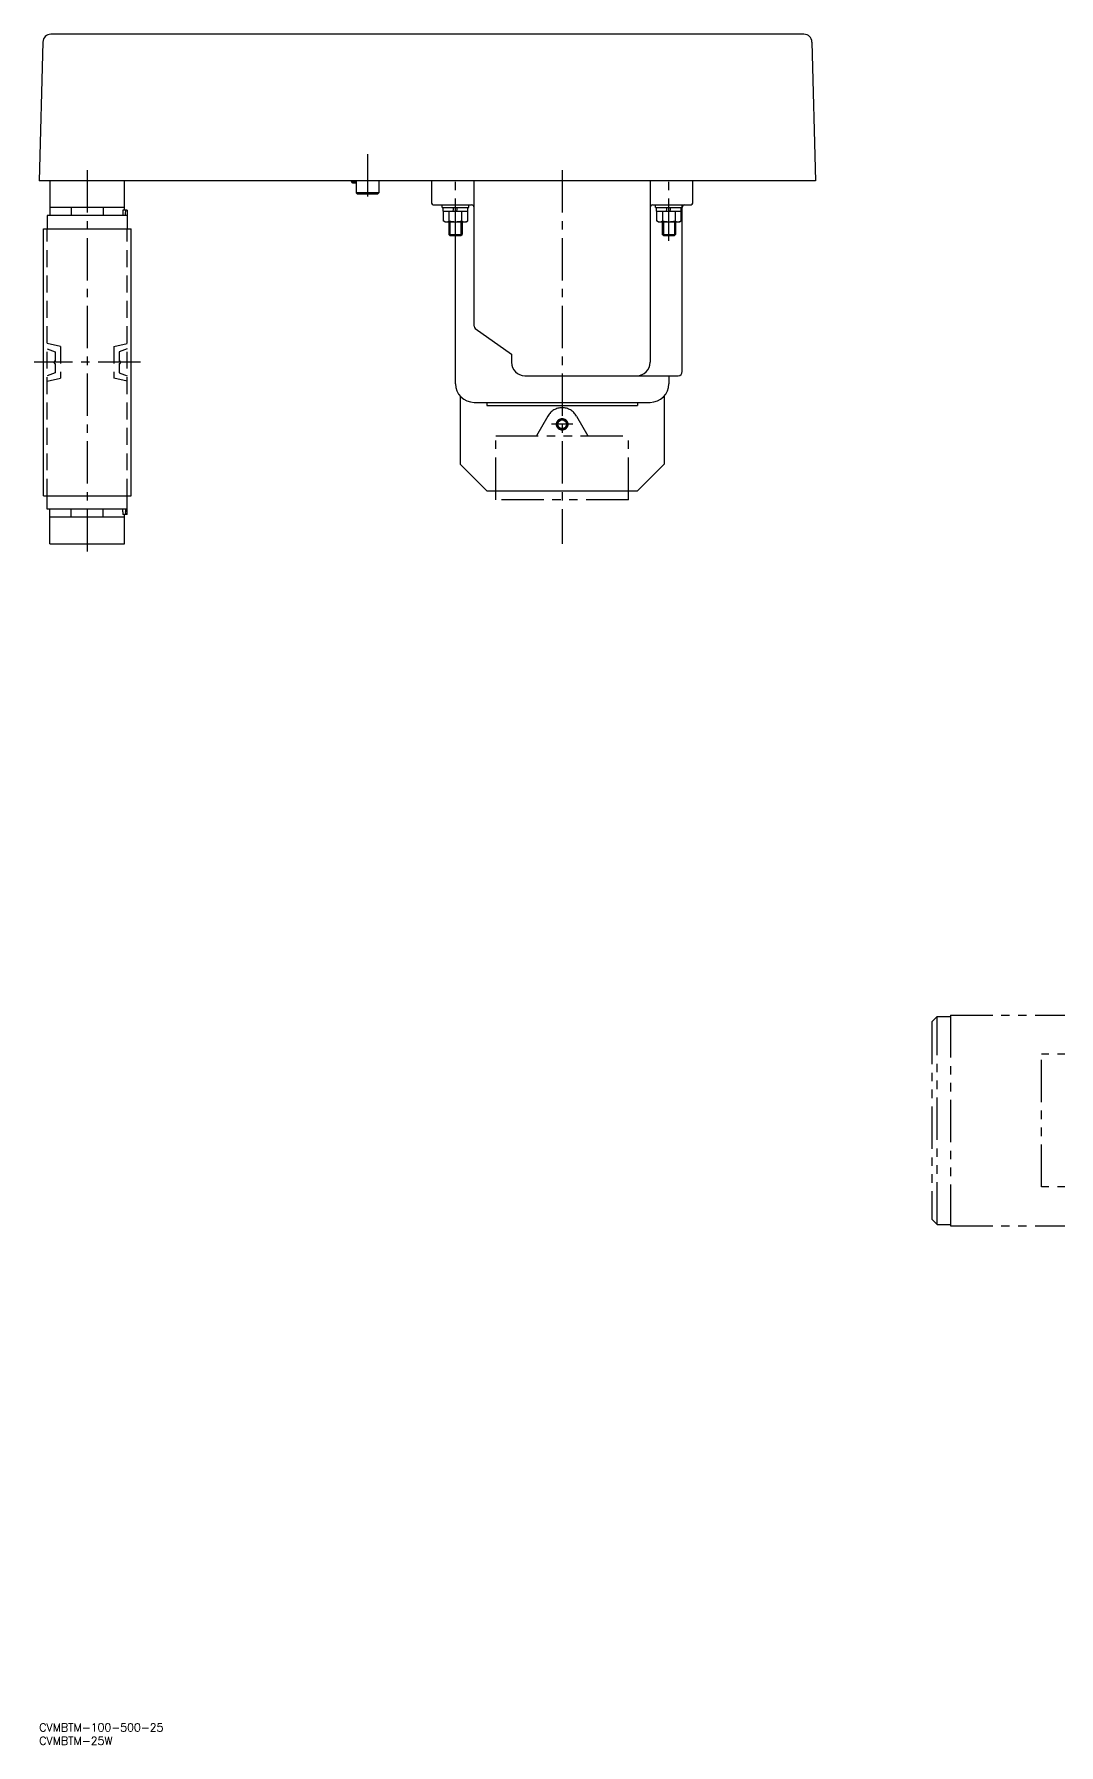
# Model space of a CAD drawing. Extents: x -2 to 1146, y -10 to 633.
# Drawn here: x -2 to 382, y -8 to 633 of the extents above; entities that cross this region are included whole.
import ezdxf

# ---------------------------------------------------------------- set-up
doc = ezdxf.new("R2010")
doc.units = 0
doc.header["$LTSCALE"] = 0.5
for name, pattern in [('CENTER', [50.8, 31.75, -6.35, 6.35, -6.35]), ('DASHED', [19.05, 12.7, -6.35]), ('PHANTOM', [63.5, 31.75, -6.35, 6.35, -6.35, 6.35, -6.35])]:
    doc.linetypes.add(name, pattern=pattern)
for name, color, linetype in [('MSM_CENTER', 1, 'CENTER'), ('MSM_CONTINUOUS', 7, 'CONTINUOUS'), ('MSM_DASHED', 4, 'DASHED'), ('MSM_IMAGINARY', 6, 'PHANTOM'), ('MSM_NARROW', 5, 'CONTINUOUS'), ('MSM_PART_NUMBER', 7, 'CONTINUOUS')]:
    doc.layers.add(name, color=color, linetype=linetype)
doc.styles.get("Standard").update_dxf_attribs({"font": 'txt.shx', "height": 6, "bigfont": 'bigfont.shx'})

# ---------------------------------------------------------------- blocks, each defined once
blk = doc.blocks.new('*U81')
at = {"layer": 'MSM_PART_NUMBER'}
blk.add_text('CVMBTM-100-500-25', height=3, dxfattribs=at).set_placement((0, -3))
blk = doc.blocks.new('*U82')
at = {"layer": 'MSM_PART_NUMBER'}
blk.add_text('CVMBTM-25W', height=3, dxfattribs=at).set_placement((0, -8))

msp = doc.modelspace()

# ---------------------------------------------------------------- linework, layer by layer
at = {"layer": 'MSM_CENTER'}
for p, q in [((123, 588.25), (123, 571.25)), ((18, 582.25), (18, 438.25)), ((156, 555.75), (156, 580.25)), ((196, 582.25), (196, 442.18)), ((236, 555.75), (236, 580.25)), ((37.9, 510.25), (-1.9, 510.25)), ((200, 487.02), (192, 487.02))]:
    msp.add_line(p, q, dxfattribs=at)
at = {"layer": 'MSM_CONTINUOUS'}
for p, q in [((1.36, 630.33), (0, 578.25)), ((286.64, 633.25), (4.36, 633.25)), ((289.64, 630.33), (291, 578.25)), ((291, 578.25), (0, 578.25)), ((4, 578.25), (4, 565.25)), ((32, 567.25), (32, 578.25)), ((117, 578.25), (117, 577.99)), ((117.54, 577.45), (117, 577.99)), ((117, 577.99), (118.75, 577.99)), ((118.75, 577.45), (117.54, 577.45)), ((118.75, 578.25), (118.75, 573.75)), ((127.25, 578.25), (127.25, 573.75)), ((147, 578.25), (147, 570.25)), ((163, 523.77), (163, 578.25)), ((229, 578.25), (229, 510.25)), ((245, 570.25), (245, 578.25)), ((127.25, 573.75), (118.75, 573.75)), ((119.25, 573.25), (118.75, 573.75)), ((126.75, 573.25), (119.25, 573.25)), ((126.75, 573.25), (127.25, 573.75)), ((33, 565.25), (3, 565.25)), ((3, 565.25), (3, 560.25)), ((32, 568.25), (4, 568.25)), ((12, 568.25), (12, 565.25)), ((24, 568.25), (24, 565.25)), ((31.26, 566.25), (31.26, 565.25)), ((33, 567.25), (31.35, 567.25)), ((32.26, 565.25), (32.26, 566.25)), ((33, 567.25), (33, 560.25)), ((148, 569.25), (162, 569.25)), ((151, 568.25), (151, 569.25)), ((151, 568.25), (161, 568.25)), ((151.38, 566.95), (151.38, 563.31)), ((151.38, 566.95), (160.62, 566.95)), ((151.4, 566.95), (151.4, 568.25)), ((153.69, 563.31), (153.69, 566.95)), ((155.14, 566.95), (155.42, 568.25)), ((156.47, 566.95), (156.75, 568.25)), ((158.31, 566.95), (158.31, 563.31)), ((160.6, 566.95), (160.6, 568.25)), ((160.62, 563.31), (160.62, 566.95)), ((161, 568.25), (161, 569.25)), ((230, 569.25), (244, 569.25)), ((231, 568.25), (231, 569.25)), ((231, 568.25), (241, 568.25)), ((231.38, 566.95), (240.62, 566.95)), ((231.38, 566.95), (231.38, 563.31)), ((231.4, 566.95), (231.4, 568.25)), ((233.69, 563.31), (233.69, 566.95)), ((235.14, 566.95), (235.42, 568.25)), ((236.47, 566.95), (236.75, 568.25)), ((238.31, 566.95), (238.31, 563.31)), ((240.6, 566.95), (240.6, 568.25)), ((240.62, 563.31), (240.62, 566.95)), ((241, 568.25), (241, 569.25)), ((241, 506.75), (241, 568.25)), ((1.6, 460.25), (1.6, 560.25)), ((1.6, 560.25), (34.4, 560.25)), ((34.4, 460.25), (34.4, 560.25)), ((152, 562.95), (151.38, 563.31)), ((152, 562.95), (160, 562.95)), ((153.5, 562.95), (153.5, 558.19)), ((153.93, 557.75), (153.5, 558.19)), ((153.5, 558.19), (158.5, 558.19)), ((158.07, 557.75), (158.5, 558.19)), ((158.5, 562.95), (158.5, 558.19)), ((160, 562.95), (160.62, 563.31)), ((232, 562.95), (231.38, 563.31)), ((232, 562.95), (240, 562.95)), ((233.5, 562.95), (233.5, 558.19)), ((233.93, 557.75), (233.5, 558.19)), ((233.5, 558.19), (238.5, 558.19)), ((238.07, 557.75), (238.5, 558.19)), ((238.5, 562.95), (238.5, 558.19)), ((240, 562.95), (240.62, 563.31)), ((153.93, 557.75), (158.07, 557.75)), ((156, 502.25), (156, 557.75)), ((233.93, 557.75), (238.07, 557.75)), ((163.42, 522.95), (177, 513.25)), ((177, 513.25), (177, 510.25)), ((182, 505.25), (239.5, 505.25)), ((236, 505.25), (236, 502.25)), ((157.77, 497.61), (157.77, 472.02)), ((163, 495.25), (229, 495.25)), ((167.77, 495.25), (167.77, 494.02)), ((167.77, 494.02), (224.23, 494.02)), ((224.23, 495.25), (224.23, 494.02)), ((234.23, 497.61), (234.23, 472.02)), ((157.77, 472.02), (167.77, 462.02)), ((234.23, 472.02), (224.23, 462.02)), ((167.77, 462.02), (224.23, 462.02)), ((1.6, 460.25), (34.4, 460.25)), ((3, 455.25), (3, 460.25)), ((33, 453.25), (33, 460.25)), ((33, 455.25), (3, 455.25)), ((4, 442.25), (4, 455.25)), ((32, 452.25), (4, 452.25)), ((12, 452.25), (12, 455.25)), ((24, 452.25), (24, 455.25)), ((31.26, 454.25), (31.26, 455.25)), ((33, 453.25), (31.35, 453.25)), ((32, 442.25), (32, 453.25)), ((32.26, 455.25), (32.26, 454.25)), ((4, 442.25), (32, 442.25))]:
    msp.add_line(p, q, dxfattribs=at)
for radius in [2, 1.62]:
    msp.add_circle((196, 487.02), radius, dxfattribs=at)
for centre, radius, start, end in [((4.36, 630.25), 3, 90, 178.5), ((286.64, 630.25), 3, 1.5, 90), ((37.31, 566.23), 6.05, 170.25715, 179.78077), ((38.3, 566.23), 6.05, 170.25715, 179.78077), ((148, 570.25), 1, 180, 270), ((162, 568.25), 1, 0, 90), ((230, 568.25), 1, 90, 180), ((242, 568.25), 1, 90, 180), ((244, 570.25), 1, 270, 0), ((152.54, 565), 2.04, 244.38425, 304.38425), ((156, 570.6), 7.64, 252.41205, 287.58795), ((159.46, 565), 2.04, 235.61575, 295.61575), ((232.54, 565), 2.04, 244.38425, 304.38425), ((236, 570.6), 7.64, 252.41205, 287.58795), ((239.46, 565), 2.04, 235.61575, 295.61575), ((164, 523.77), 1, 180, 234.46232), ((182, 510.25), 5, 180, 270), ((224, 510.25), 5, 270, 0), ((239.5, 506.75), 1.5, 270, 0), ((163, 502.25), 7, 180, 270), ((229, 502.25), 7, 270, 0), ((37.31, 454.28), 6.05, 180.21923, 189.74285), ((38.3, 454.28), 6.05, 180.21923, 189.74285)]:
    msp.add_arc(centre, radius, start, end, dxfattribs=at)
at = {"layer": 'MSM_DASHED'}
for p, q in [((3, 460.25), (3, 560.25)), ((33, 460.25), (33, 560.25)), ((8, 516.15), (3, 517.25)), ((3, 515.25), (6, 514.15)), ((6, 514.15), (6, 510.75)), ((8, 516.15), (8, 504.35)), ((28, 516.15), (33, 517.25)), ((28, 516.15), (28, 504.35)), ((33, 515.25), (30, 514.15)), ((30, 514.15), (30, 510.75)), ((6, 509.75), (6, 506.35)), ((30, 509.75), (30, 506.35)), ((6, 506.35), (3, 505.25)), ((3, 503.25), (8, 504.35)), ((33, 503.25), (28, 504.35)), ((30, 506.35), (33, 505.25))]:
    msp.add_line(p, q, dxfattribs=at)
for centre, start, end in [((6, 510.25), 90, 270), ((30, 510.25), 270, 90)]:
    msp.add_arc(centre, 0.5, start, end, dxfattribs=at)
at = {"layer": 'MSM_IMAGINARY'}
for p, q in [((190.63, 490.12), (186.36, 482.72)), ((201.37, 490.12), (205.64, 482.72)), ((171.15, 458.72), (171.15, 482.72)), ((171.15, 482.72), (220.85, 482.72)), ((220.85, 458.72), (220.85, 482.72)), ((220.85, 458.72), (171.15, 458.72)), ((336.52, 265), (334.52, 263)), ((334.52, 263), (334.52, 189)), ((336.52, 187), (336.52, 265)), ((336.52, 265), (341.52, 265)), ((341.52, 265.5), (341.52, 186.5)), ((341.52, 265.5), (413.02, 265.5)), ((410.22, 250.85), (375.72, 250.85)), ((375.72, 201.15), (375.72, 250.85)), ((410.22, 201.15), (375.72, 201.15)), ((334.52, 189), (336.52, 187)), ((336.52, 187), (341.52, 187)), ((341.52, 186.5), (413.02, 186.5))]:
    msp.add_line(p, q, dxfattribs=at)
msp.add_circle((196, 487.02), 2.15, dxfattribs=at)
msp.add_arc((196, 487.02), 6.2, 30, 150, dxfattribs=at)
at = {"layer": 'MSM_NARROW'}
for p, q in [((117.54, 578.25), (117.54, 577.45)), ((153.93, 562.95), (153.93, 557.75)), ((158.07, 562.95), (158.07, 557.75)), ((233.93, 562.95), (233.93, 557.75)), ((238.07, 562.95), (238.07, 557.75))]:
    msp.add_line(p, q, dxfattribs=at)

# ---------------------------------------------------------------- block references
at = {"layer": 'MSM_CONTINUOUS'}
for name in ['*U81', '*U82']:
    msp.add_blockref(name, (0, 0), dxfattribs=at)

doc.saveas('drawing.dxf')
